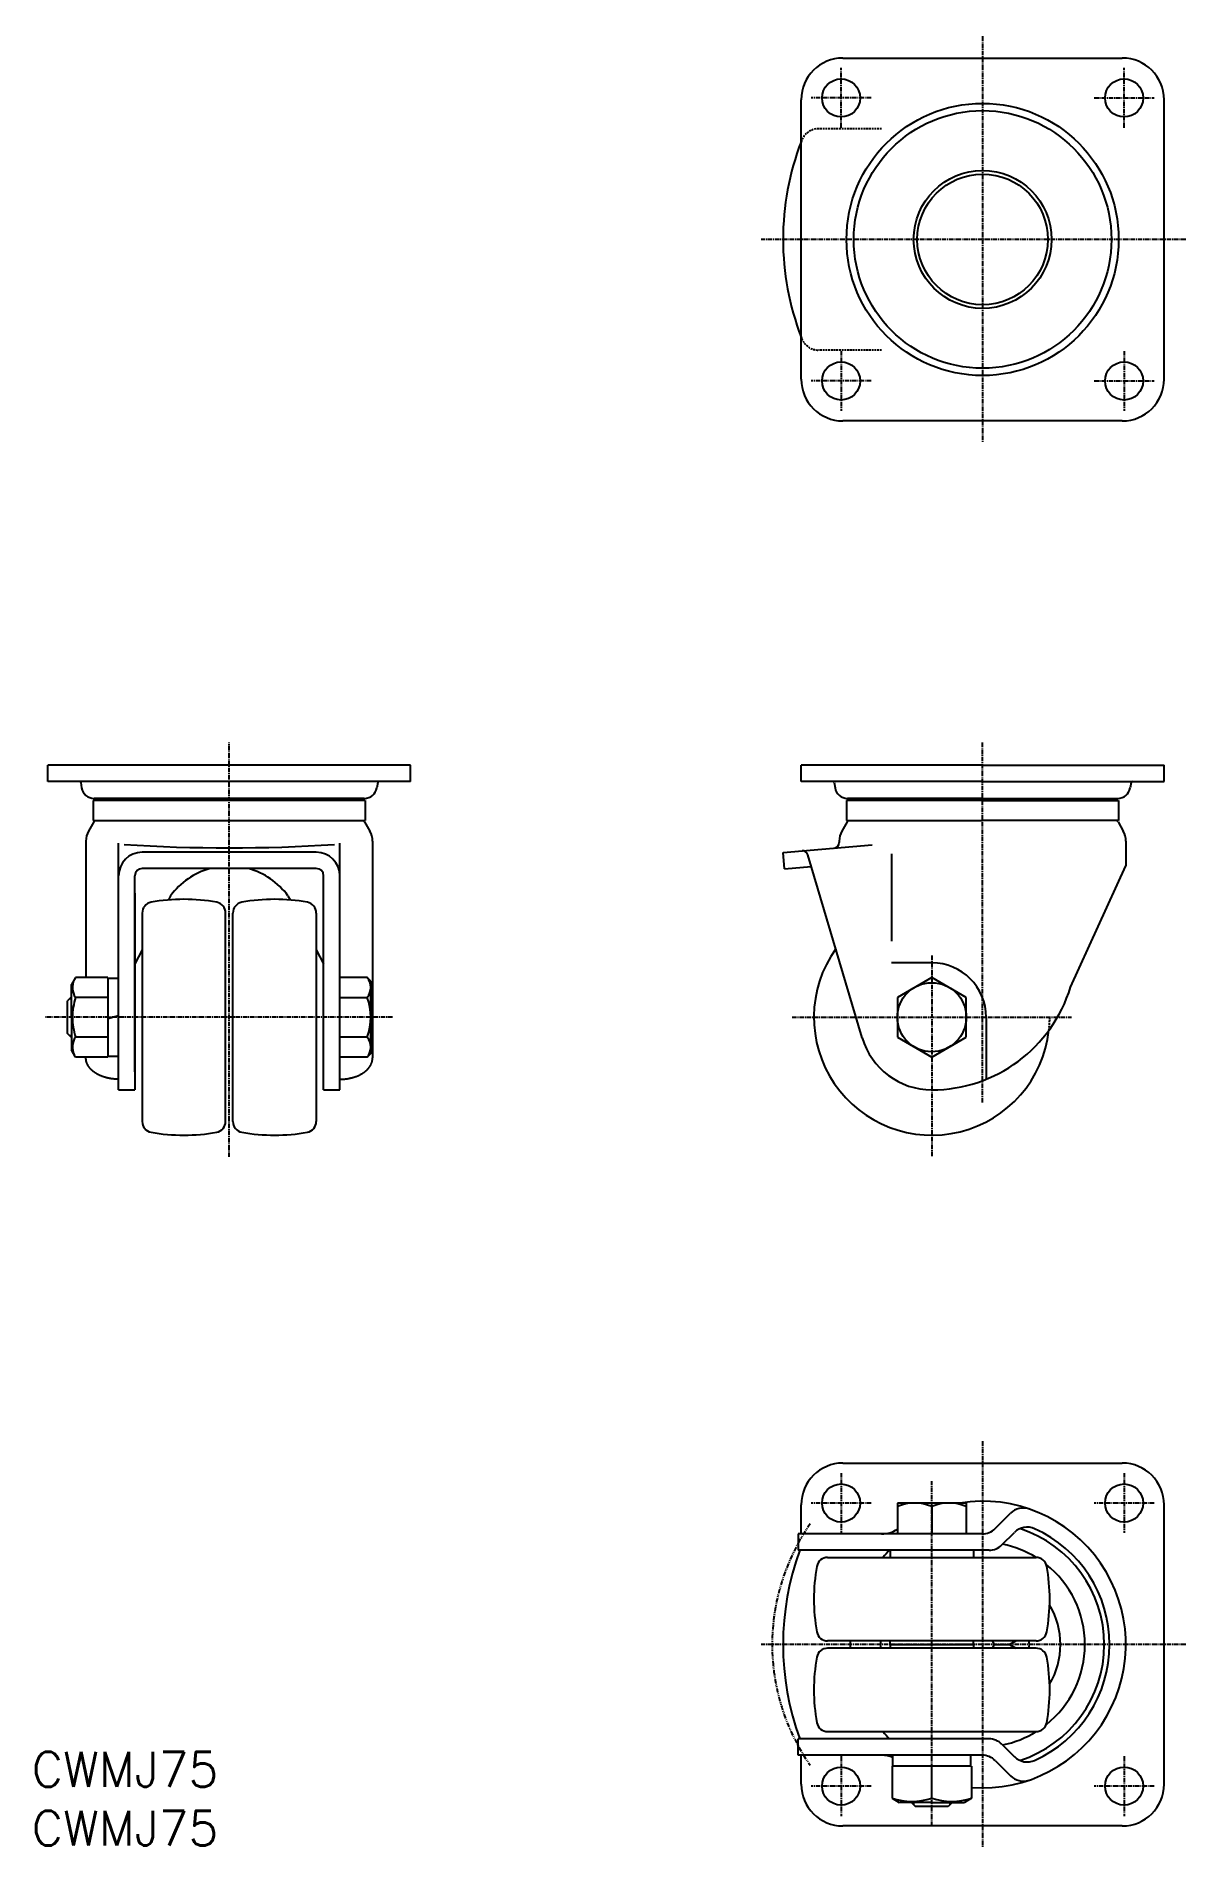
# Model space of a CAD drawing. Extents: x -261 to 56, y -443 to 56.
import ezdxf

# ---------------------------------------------------------------- set-up
doc = ezdxf.new("R2010")
doc.units = 0
for name, pattern in [('CENTER', [2, 1.25, -0.25, 0.25, -0.25]), ('DASHED', [0.75, 0.5, -0.25]), ('PHANTOM', [2.5, 1.25, -0.25, 0.25, -0.25, 0.25, -0.25])]:
    doc.linetypes.add(name, pattern=pattern)
doc.layers.get('0').update_dxf_attribs({"linetype": 'CONTINUOUS'})
doc.layers.add('CENTER', color=1, linetype='CENTER')
doc.styles.get("Standard").update_dxf_attribs({"font": 'txt.shx', "bigfont": 'bigfont.shx'})

msp = doc.modelspace()

# ---------------------------------------------------------------- linework, layer by layer
at = {"color": 7, "linetype": 'CONTINUOUS'}
for p, q in [((-38.5, 50), (38.5, 50)), ((-50, -38.5), (-50, 38.5)), ((50, -38.5), (50, 38.5)), ((38.5, -50), (-38.5, -50)), ((-157.64, -144.83), (-257.64, -144.83)), ((-257.64, -149.33), (-257.64, -144.83)), ((-157.64, -149.33), (-257.64, -149.33)), ((-248.58, -149.66), (-248.32, -151.14)), ((-166.7, -149.66), (-166.96, -151.14)), ((-157.64, -149.33), (-157.64, -144.83)), ((0, -144.83), (-50, -144.83)), ((-50, -149.33), (-50, -144.83)), ((0, -149.33), (-50, -149.33)), ((-40.94, -149.66), (-40.68, -151.14)), ((0, -144.83), (50, -144.83)), ((0, -149.33), (50, -149.33)), ((40.94, -149.66), (40.68, -151.14)), ((50, -149.33), (50, -144.83)), ((-170.14, -154.59), (-245.14, -154.59)), ((-245.14, -154.59), (-245.14, -160.09)), ((-170.41, -154.03), (-244.88, -154.03)), ((-241.58, -154.03), (-242.14, -154.59)), ((-173.7, -154.03), (-173.14, -154.59)), ((-170.14, -154.59), (-170.14, -160.09)), ((0, -154.59), (-37.5, -154.59)), ((-37.5, -154.59), (-37.5, -160.09)), ((0, -154.03), (-37.23, -154.03)), ((-33.94, -154.03), (-34.5, -154.59)), ((0, -154.03), (37.23, -154.03)), ((0, -154.59), (37.5, -154.59)), ((33.94, -154.03), (34.5, -154.59)), ((37.5, -154.59), (37.5, -160.09)), ((-244.96, -160.52), (-246.4, -163.02)), ((-245.14, -160.09), (-170.14, -160.09)), ((-170.32, -160.52), (-168.88, -163.02)), ((-37.32, -160.52), (-38.76, -163.02)), ((-37.5, -160.09), (0, -160.09)), ((37.5, -160.09), (0, -160.09)), ((37.32, -160.52), (38.76, -163.02)), ((-247.14, -165.77), (-247.14, -203.36)), ((-238.14, -234.33), (-238.14, -166.33)), ((-183.64, -168.87), (-231.64, -168.87)), ((-177.14, -234.33), (-177.14, -166.33)), ((-168.14, -165.77), (-168.14, -225.56)), ((-55, -168.93), (-30.41, -166.78)), ((-54.61, -173.41), (-55, -168.93)), ((-33.18, -220), (-48.17, -169.54)), ((-39.5, -165.77), (-39.5, -166.2)), ((-25.1, -169.34), (-25.1, -193.33)), ((39.5, -165.77), (39.5, -172.57)), ((-183.64, -173.35), (-231.64, -173.35)), ((-183.64, -173.35), (-231.64, -173.35)), ((-54.61, -173.41), (-47.21, -172.76)), ((24.25, -206.03), (39.5, -172.57)), ((-233.64, -229.33), (-233.64, -175.35)), ((-181.64, -234.33), (-181.64, -175.35)), ((-233.64, -180.13), (-233.64, -234.33)), ((-223.8, -180.85), (-224.41, -182.02)), ((-191.48, -180.85), (-190.87, -182.02)), ((-231.64, -185.61), (-231.64, -243.06)), ((-208.64, -243.06), (-208.64, -185.61)), ((-206.64, -243.06), (-206.64, -185.61)), ((-183.64, -185.61), (-183.64, -243.06)), ((-231.64, -195.77), (-233.64, -199.57)), ((-183.64, -195.77), (-181.64, -199.57)), ((-14, -199.33), (-25.1, -199.33)), ((-250, -203.36), (-251.14, -205.33)), ((-241.14, -203.36), (-250, -203.36)), ((-241.14, -203.36), (-241.14, -225.08)), ((-241.14, -203.58), (-238.14, -203.58)), ((-177.14, -225.3), (-177.14, -203.36)), ((-169.64, -203.36), (-177.14, -203.36)), ((-168.64, -204.36), (-169.64, -203.36)), ((-168.64, -224.3), (-168.64, -204.36)), ((-14, -203.36), (-23.5, -208.85)), ((-4.5, -208.85), (-14, -203.36)), ((-251.14, -208.73), (-252.24, -209.83)), ((-251.14, -214.33), (-251.14, -205.33)), ((-241.14, -208.85), (-250, -208.85)), ((-177.14, -208.85), (-169.64, -208.85)), ((-23.5, -208.85), (-23.5, -219.82)), ((-4.5, -219.82), (-4.5, -208.85)), ((-252.24, -218.83), (-252.24, -209.83)), ((-251.14, -214.33), (-251.14, -223.33)), ((-238.14, -213.93), (-241.14, -214.74)), ((-241.14, -214.33), (-241.14, -225.3)), ((1, -214.33), (1, -231.41)), ((-251.14, -219.93), (-252.24, -218.83)), ((-250, -225.3), (-251.14, -223.33)), ((-241.14, -219.82), (-250, -219.82)), ((-169.64, -219.82), (-177.14, -219.82)), ((-168.64, -224.3), (-169.64, -225.3)), ((-23.5, -219.82), (-14, -225.3)), ((-14, -225.3), (-4.5, -219.82)), ((-241.14, -225.3), (-250, -225.3)), ((-247.14, -225.3), (-247.14, -225.56)), ((-241.14, -225.08), (-238.14, -225.08)), ((-169.64, -225.3), (-177.14, -225.3)), ((-238.14, -234.33), (-233.64, -234.33)), ((-181.64, -234.33), (-177.14, -234.33)), ((-38.5, -337.19), (38.5, -337.19)), ((-50, -356.69), (-50, -348.69)), ((-4.5, -348.19), (-23.5, -348.19)), ((-23.5, -348.19), (-23.5, -356.69)), ((-14, -349.19), (-14, -356.69)), ((-4.5, -348.19), (-4.5, -356.69)), ((50, -425.69), (50, -348.69)), ((3.46, -355.23), (7.67, -351.03)), ((-0.07, -356.69), (-50.85, -356.69)), ((-50.85, -356.69), (-50.85, -361.19)), ((5.33, -359.73), (8.76, -356.29)), ((1.79, -361.19), (-50.85, -361.19)), ((-42.72, -363.19), (14.72, -363.19)), ((-25.5, -361.39), (-25.5, -363.19)), ((-2.5, -361.39), (-2.5, -363.19)), ((14.72, -386.19), (-42.72, -386.19)), ((14.72, -388.19), (-42.72, -388.19)), ((-25.5, -386.99), (-25.5, -386.19)), ((-25.5, -387.39), (-25.5, -388.19)), ((-25.3, -387.19), (-2.7, -387.19)), ((-3.27, -387.19), (-7.41, -387.19)), ((-2.5, -386.99), (-2.5, -386.19)), ((-2.5, -387.39), (-2.5, -388.19)), ((3.27, -387.19), (2.7, -386.19)), ((2.7, -388.19), (3.27, -387.19)), ((3.27, -387.19), (7.41, -387.19)), ((7.41, -387.19), (9.14, -386.19)), ((7.41, -387.19), (9.14, -388.19)), ((1.79, -413.19), (-50.85, -413.19)), ((-50.85, -417.69), (-50.85, -413.19)), ((-42.72, -411.19), (14.72, -411.19)), ((-0.07, -417.69), (-50.85, -417.69)), ((-50, -425.69), (-50, -417.69)), ((-24.75, -420.69), (-24.75, -417.69)), ((-3.25, -420.69), (-3.25, -417.69)), ((3.46, -419.16), (7.67, -423.36)), ((5.33, -414.66), (8.76, -418.09)), ((-3.03, -420.69), (-24.97, -420.69)), ((-24.97, -420.69), (-24.97, -429.55)), ((-14, -429.55), (-14, -420.69)), ((-3.03, -420.69), (-3.03, -429.55)), ((-24.97, -429.55), (-23, -430.69)), ((-14, -430.69), (-23, -430.69)), ((-19.6, -430.69), (-18.5, -431.79)), ((-9.5, -431.79), (-18.5, -431.79)), ((-14, -430.69), (-5, -430.69)), ((-8.4, -430.69), (-9.5, -431.79)), ((-3.03, -429.55), (-5, -430.69)), ((38.5, -437.19), (-38.5, -437.19))]:
    msp.add_line(p, q, dxfattribs=at)
at = {"color": 3, "linetype": 'DASHED'}
for p, q in [((-27.82, 30.5), (-45.19, 30.5)), ((-27.82, -30.5), (-45.19, -30.5))]:
    msp.add_line(p, q, dxfattribs=at)
at = {"color": 3, "linetype": 'CONTINUOUS'}
for p, q in [((-251.14, -209.28), (-251.69, -209.28)), ((-251.69, -219.39), (-251.14, -219.39)), ((-19.05, -430.69), (-19.05, -431.24)), ((-8.95, -431.24), (-8.95, -430.69))]:
    msp.add_line(p, q, dxfattribs=at)
at = {"color": 7, "linetype": 'CONTINUOUS'}
for points in [[(-238.14, -231.41, 0), (-238.25, -231.41, 0), (-238.36, -231.41, 0), (-238.47, -231.41, 0), (-238.58, -231.41, 0), (-238.69, -231.4, 0), (-238.8, -231.4, 0), (-238.91, -231.39, 0), (-239.02, -231.39, 0), (-239.13, -231.38, 0), (-239.24, -231.37, 0), (-239.35, -231.36, 0), (-239.46, -231.35, 0), (-239.57, -231.34, 0), (-239.68, -231.33, 0), (-239.79, -231.32, 0), (-239.9, -231.3, 0), (-240, -231.29, 0), (-240.11, -231.27, 0), (-240.22, -231.26, 0), (-240.33, -231.24, 0), (-240.44, -231.22, 0), (-240.54, -231.2, 0), (-240.65, -231.18, 0), (-240.75, -231.16, 0), (-240.86, -231.14, 0), (-240.96, -231.12, 0), (-241.07, -231.1, 0), (-241.17, -231.07, 0), (-241.28, -231.05, 0), (-241.38, -231.02, 0), (-241.48, -231, 0), (-241.59, -230.97, 0), (-241.69, -230.94, 0), (-241.79, -230.91, 0), (-241.89, -230.88, 0), (-241.99, -230.85, 0), (-242.09, -230.82, 0), (-242.19, -230.79, 0), (-242.29, -230.76, 0), (-242.38, -230.72, 0), (-242.48, -230.69, 0), (-242.58, -230.65, 0), (-242.67, -230.62, 0), (-242.77, -230.58, 0), (-242.86, -230.54, 0), (-242.96, -230.51, 0), (-243.05, -230.47, 0), (-243.14, -230.43, 0), (-243.23, -230.39, 0), (-243.32, -230.35, 0), (-243.41, -230.3, 0), (-243.5, -230.26, 0), (-243.59, -230.22, 0), (-243.68, -230.18, 0), (-243.76, -230.13, 0), (-243.85, -230.09, 0), (-243.94, -230.04, 0), (-244.02, -229.99, 0), (-244.1, -229.94, 0), (-244.19, -229.9, 0), (-244.27, -229.85, 0), (-244.35, -229.8, 0), (-244.43, -229.75, 0), (-244.5, -229.7, 0), (-244.58, -229.65, 0), (-244.66, -229.6, 0), (-244.74, -229.54, 0), (-244.81, -229.49, 0), (-244.88, -229.44, 0), (-244.96, -229.38, 0), (-245.03, -229.33, 0), (-245.1, -229.27, 0), (-245.17, -229.22, 0), (-245.24, -229.16, 0), (-245.3, -229.1, 0), (-245.37, -229.05, 0), (-245.44, -228.99, 0), (-245.5, -228.93, 0), (-245.56, -228.87, 0), (-245.62, -228.81, 0), (-245.69, -228.75, 0), (-245.75, -228.69, 0), (-245.8, -228.63, 0), (-245.86, -228.57, 0), (-245.92, -228.51, 0), (-245.97, -228.44, 0), (-246.03, -228.38, 0), (-246.08, -228.32, 0), (-246.13, -228.25, 0), (-246.18, -228.19, 0), (-246.23, -228.13, 0), (-246.28, -228.06, 0), (-246.32, -228, 0), (-246.37, -227.93, 0), (-246.41, -227.87, 0), (-246.46, -227.8, 0), (-246.5, -227.73, 0), (-246.54, -227.67, 0), (-246.58, -227.6, 0), (-246.62, -227.53, 0), (-246.65, -227.46, 0), (-246.69, -227.4, 0), (-246.72, -227.33, 0), (-246.75, -227.26, 0), (-246.78, -227.19, 0), (-246.81, -227.12, 0), (-246.84, -227.05, 0), (-246.87, -226.98, 0), (-246.9, -226.91, 0), (-246.92, -226.84, 0), (-246.95, -226.77, 0), (-246.97, -226.7, 0), (-246.99, -226.63, 0), (-247.01, -226.56, 0), (-247.03, -226.49, 0), (-247.04, -226.42, 0), (-247.06, -226.35, 0), (-247.07, -226.28, 0), (-247.09, -226.2, 0), (-247.1, -226.13, 0), (-247.11, -226.06, 0), (-247.12, -225.99, 0), (-247.12, -225.92, 0), (-247.13, -225.85, 0), (-247.13, -225.77, 0), (-247.14, -225.7, 0), (-247.14, -225.63, 0), (-247.14, -225.56, 0)], [(-177.14, -231.41, 0), (-177.03, -231.41, 0), (-176.92, -231.41, 0), (-176.81, -231.41, 0), (-176.7, -231.41, 0), (-176.59, -231.4, 0), (-176.48, -231.4, 0), (-176.37, -231.39, 0), (-176.26, -231.39, 0), (-176.15, -231.38, 0), (-176.04, -231.37, 0), (-175.93, -231.36, 0), (-175.82, -231.35, 0), (-175.71, -231.34, 0), (-175.6, -231.33, 0), (-175.49, -231.32, 0), (-175.38, -231.3, 0), (-175.28, -231.29, 0), (-175.17, -231.27, 0), (-175.06, -231.26, 0), (-174.95, -231.24, 0), (-174.85, -231.22, 0), (-174.74, -231.2, 0), (-174.63, -231.18, 0), (-174.53, -231.16, 0), (-174.42, -231.14, 0), (-174.32, -231.12, 0), (-174.21, -231.1, 0), (-174.11, -231.07, 0), (-174, -231.05, 0), (-173.9, -231.02, 0), (-173.8, -231, 0), (-173.7, -230.97, 0), (-173.59, -230.94, 0), (-173.49, -230.91, 0), (-173.39, -230.88, 0), (-173.29, -230.85, 0), (-173.19, -230.82, 0), (-173.09, -230.79, 0), (-173, -230.76, 0), (-172.9, -230.72, 0), (-172.8, -230.69, 0), (-172.71, -230.65, 0), (-172.61, -230.62, 0), (-172.51, -230.58, 0), (-172.42, -230.54, 0), (-172.33, -230.51, 0), (-172.23, -230.47, 0), (-172.14, -230.43, 0), (-172.05, -230.39, 0), (-171.96, -230.35, 0), (-171.87, -230.3, 0), (-171.78, -230.26, 0), (-171.69, -230.22, 0), (-171.6, -230.18, 0), (-171.52, -230.13, 0), (-171.43, -230.09, 0), (-171.35, -230.04, 0), (-171.26, -229.99, 0), (-171.18, -229.94, 0), (-171.1, -229.9, 0), (-171.02, -229.85, 0), (-170.94, -229.8, 0), (-170.86, -229.75, 0), (-170.78, -229.7, 0), (-170.7, -229.65, 0), (-170.62, -229.6, 0), (-170.55, -229.54, 0), (-170.47, -229.49, 0), (-170.4, -229.44, 0), (-170.33, -229.38, 0), (-170.25, -229.33, 0), (-170.18, -229.27, 0), (-170.12, -229.22, 0), (-170.05, -229.16, 0), (-169.98, -229.1, 0), (-169.91, -229.05, 0), (-169.85, -228.99, 0), (-169.78, -228.93, 0), (-169.72, -228.87, 0), (-169.66, -228.81, 0), (-169.6, -228.75, 0), (-169.54, -228.69, 0), (-169.48, -228.63, 0), (-169.42, -228.57, 0), (-169.37, -228.51, 0), (-169.31, -228.44, 0), (-169.26, -228.38, 0), (-169.2, -228.32, 0), (-169.15, -228.25, 0), (-169.1, -228.19, 0), (-169.05, -228.13, 0), (-169, -228.06, 0), (-168.96, -228, 0), (-168.91, -227.93, 0), (-168.87, -227.87, 0), (-168.83, -227.8, 0), (-168.78, -227.73, 0), (-168.74, -227.67, 0), (-168.71, -227.6, 0), (-168.67, -227.53, 0), (-168.63, -227.46, 0), (-168.59, -227.4, 0), (-168.56, -227.33, 0), (-168.53, -227.26, 0), (-168.5, -227.19, 0), (-168.47, -227.12, 0), (-168.44, -227.05, 0), (-168.41, -226.98, 0), (-168.38, -226.91, 0), (-168.36, -226.84, 0), (-168.34, -226.77, 0), (-168.31, -226.7, 0), (-168.29, -226.63, 0), (-168.27, -226.56, 0), (-168.25, -226.49, 0), (-168.24, -226.42, 0), (-168.22, -226.35, 0), (-168.21, -226.28, 0), (-168.2, -226.2, 0), (-168.19, -226.13, 0), (-168.17, -226.06, 0), (-168.17, -225.99, 0), (-168.16, -225.92, 0), (-168.15, -225.85, 0), (-168.15, -225.77, 0), (-168.14, -225.7, 0), (-168.14, -225.63, 0), (-168.14, -225.56, 0)]]:
    msp.add_polyline3d(points, dxfattribs=at)
for centre, radius in [((-39, 39), 5.25), ((39, 39), 5.25), ((0, 0), 37.5), ((0, 0), 35.5), ((0, 0), 19), ((0, 0), 18), ((-39, -39), 5.25), ((39, -39), 5.25), ((-14, -214.33), 9.5), ((-39, -348.19), 5.25), ((39, -348.19), 5.25), ((-39, -426.19), 5.25), ((39, -426.19), 5.25)]:
    msp.add_circle(centre, radius, dxfattribs=at)
for centre, radius, start, end in [((-38.5, 38.5), 11.5, 90, 180), ((38.5, 38.5), 11.5, 0, 90), ((20, 0), 75, 158.9605, 201.0395), ((20, 0), 75, 158.6364, 158.9605), ((-38.5, -38.5), 11.5, 180, 270), ((38.5, -38.5), 11.5, 270, 0), ((-248.98, -149.73), 0.4, 10, 90), ((-166.31, -149.73), 0.4, 90, 170), ((-41.34, -149.73), 0.4, 10, 90), ((41.34, -149.73), 0.4, 90, 170), ((-244.88, -150.53), 3.5, 190, 270), ((-170.41, -150.53), 3.5, 270, 350), ((-37.23, -150.53), 3.5, 190, 270), ((37.23, -150.53), 3.5, 270, 350), ((-241.64, -165.77), 5.5, 150, 180), ((-173.64, -165.77), 5.5, 0, 30), ((-34, -165.77), 5.5, 150, 180), ((-30.83, -164.27), 7.5, 146.1437, 150), ((30.83, -164.27), 7.5, 30, 33.8563), ((34, -165.77), 5.5, 0, 30), ((-231.64, -175.37), 6.5, 90, 180), ((-207.64, 286.66), 454.31, 266.3401, 273.6599), ((-183.64, -175.37), 6.5, 0, 90), ((-49.61, -169.96), 1.5, 16.5428, 95), ((-41, -166.2), 1.5, 275, 0), ((-231.64, -175.35), 2, 90, 180), ((-231.64, -175.35), 2, 90, 180), ((-207.64, -192.64), 20, 105.3599, 143.8983), ((-207.64, -192.64), 20, 36.1017, 74.6401), ((-183.64, -175.35), 2, 0, 90), ((-183.64, -175.35), 2, 0, 90), ((-228.64, -185.61), 3, 100.4193, 180), ((-220.14, -231.83), 50, 79.5807, 100.4193), ((-211.64, -185.61), 3, 0, 79.5807), ((-203.64, -185.61), 3, 100.4193, 180), ((-195.14, -231.83), 50, 79.5807, 100.4193), ((-186.64, -185.61), 3, 0, 79.5807), ((-14, -214.33), 32.5, 144.5226, 353.6514), ((-14, -214.33), 15, 0, 90), ((-246, -206.11), 4.86, 154.3842, 214.3842), ((-172.9, -206.11), 4.26, 319.932, 40.068), ((-232.7, -214.33), 18.15, 162.412, 180), ((-184.18, -214.33), 15.54, 339.3345, 20.6655), ((-14, -194.33), 40, 270, 342.9992), ((-232.7, -214.33), 18.15, 180, 197.588), ((-246, -222.56), 4.86, 145.6158, 205.6158), ((-172.9, -222.56), 4.26, 319.932, 40.068), ((-14, -214.33), 20, 196.4546, 270), ((-228.64, -243.06), 3, 180, 259.5807), ((-211.64, -243.06), 3, 280.4193, 0), ((-203.64, -243.06), 3, 180, 259.5807), ((-186.64, -243.06), 3, 280.4193, 0), ((-220.14, -196.83), 50, 259.5807, 280.4193), ((-195.14, -196.83), 50, 259.5807, 280.4193), ((-38.5, -348.69), 11.5, 90, 180), ((38.5, -348.69), 11.5, 0, 90), ((-18.75, -359.97), 11.78, 66.2227, 113.7773), ((-9.25, -359.97), 11.78, 66.2227, 113.7773), ((0, -387.19), 39.5, 265.6001, 99.1261), ((11.2, -354.56), 5, 71.0531, 135), ((-27.82, -348.69), 8, 270, 302.6909), ((-0.07, -351.69), 5, 270, 315), ((12.3, -359.83), 5, 65.7986, 135), ((0, -387.19), 33.55, 287.8318, 72.1682), ((0, -387.19), 35, 294.2014, 65.7986), ((20, -387.19), 75, 159.7164, 200.2836), ((-42.72, -366.19), 3, 90, 169.5807), ((0, -387.19), 36.5, 134.5753, 138.8879), ((-25.3, -361.39), 0.2, 90, 180), ((-2.7, -361.39), 0.2, 0, 90), ((1.79, -356.19), 5, 270, 315), ((0, -387.19), 28.19, 58.3497, 78.7248), ((14.72, -366.19), 3, 10.4193, 90), ((3.5, -374.69), 50, 169.5807, 190.4193), ((0, -387.19), 28.19, 308.4252, 51.5748), ((-31.5, -374.69), 50, 349.5807, 10.4193), ((0, -387.19), 21.45, 329.4629, 30.5371), ((-42.72, -383.19), 3, 190.4193, 270), ((14.72, -383.19), 3, 270, 349.5807), ((-42.72, -391.19), 3, 90, 169.5807), ((0, -387.19), 36.5, 178.4301, 181.5699), ((0, -387.19), 28.19, 177.9673, 182.0327), ((-25.3, -386.99), 0.2, 180, 270), ((-25.3, -387.39), 0.2, 90, 180), ((-2.7, -386.99), 0.2, 270, 0), ((-2.7, -387.39), 0.2, 0, 90), ((0, -387.19), 12.89, 355.5494, 4.4506), ((14.72, -391.19), 3, 10.4193, 90), ((3.5, -399.69), 50, 169.5807, 190.4193), ((-31.5, -399.69), 50, 349.5807, 10.4193), ((-42.72, -408.19), 3, 190.4193, 270), ((14.72, -408.19), 3, 270, 349.5807), ((0, -387.19), 36.5, 221.1121, 225.4247), ((1.79, -418.19), 5, 45, 90), ((0, -387.19), 28.19, 281.2752, 301.6503), ((-27.82, -425.69), 8, 67.4272, 90), ((-0.07, -422.69), 5, 45, 90), ((12.3, -414.55), 5, 225, 294.2014), ((11.2, -419.82), 5, 225, 288.9469), ((-38.5, -425.69), 11.5, 180, 270), ((38.5, -425.69), 11.5, 270, 0), ((-19.48, -412.25), 18.15, 252.412, 287.588), ((-8.52, -412.25), 18.15, 252.412, 287.588)]:
    msp.add_arc(centre, radius, start, end, dxfattribs=at)
at = {"color": 3, "linetype": 'DASHED'}
for centre, radius, start, end in [((-45.19, 25.5), 5, 90, 158.6364), ((20, 0), 75, 201.0395, 201.3636), ((-45.19, -25.5), 5, 201.3636, 270), ((-14, -214.33), 32.5, 353.6514, 0)]:
    msp.add_arc(centre, radius, start, end, dxfattribs=at)
at = {"color": 3, "linetype": 'CONTINUOUS'}
for centre, start, end in [((-238.47, -164.27), 146.1437, 150), ((-176.81, -164.27), 30, 33.8563)]:
    msp.add_arc(centre, 7.5, start, end, dxfattribs=at)
at = {"color": 3, "linetype": 'PHANTOM'}
msp.add_arc((0, -387.19), 58, 145.014, 214.986, dxfattribs=at)
at = {"layer": 'CENTER', "color": 1, "linetype": 'CENTER'}
for p, q in [((0, 56), (0, -56)), ((-39, 30.75), (-39, 47.25)), ((39, 30.75), (39, 47.25)), ((-30.75, 39), (-47.25, 39)), ((30.75, 39), (47.25, 39)), ((56, 0), (-61, 0)), ((-39, -30.75), (-39, -47.25)), ((39, -30.75), (39, -47.25)), ((-30.75, -39), (-47.25, -39)), ((30.75, -39), (47.25, -39)), ((-207.64, -252.83), (-207.64, -138.64)), ((0, -237.8), (0, -138.64)), ((-14, -197.36), (-14, -252.83)), ((-162.64, -214.33), (-258.24, -214.33)), ((-52.5, -214.33), (24.5, -214.33)), ((0, -331.19), (0, -443.19)), ((-39, -339.94), (-39, -356.44)), ((-14, -437.19), (-14, -342.19)), ((39, -339.94), (39, -356.44)), ((-30.75, -348.19), (-47.25, -348.19)), ((47.25, -348.19), (30.75, -348.19)), ((56, -387.19), (-61.07, -387.19)), ((-39, -417.94), (-39, -434.44)), ((39, -417.94), (39, -434.44)), ((-30.75, -426.19), (-47.25, -426.19)), ((47.25, -426.19), (30.75, -426.19))]:
    msp.add_line(p, q, dxfattribs=at)

# ---------------------------------------------------------------- texts
at = {"color": 7, "linetype": 'CONTINUOUS'}
for p in [(-262.07, -426.38), (-262.07, -442.6)]:
    msp.add_text('CWMJ75', height=9.6, dxfattribs=at).set_placement(p)

doc.saveas('drawing.dxf')
